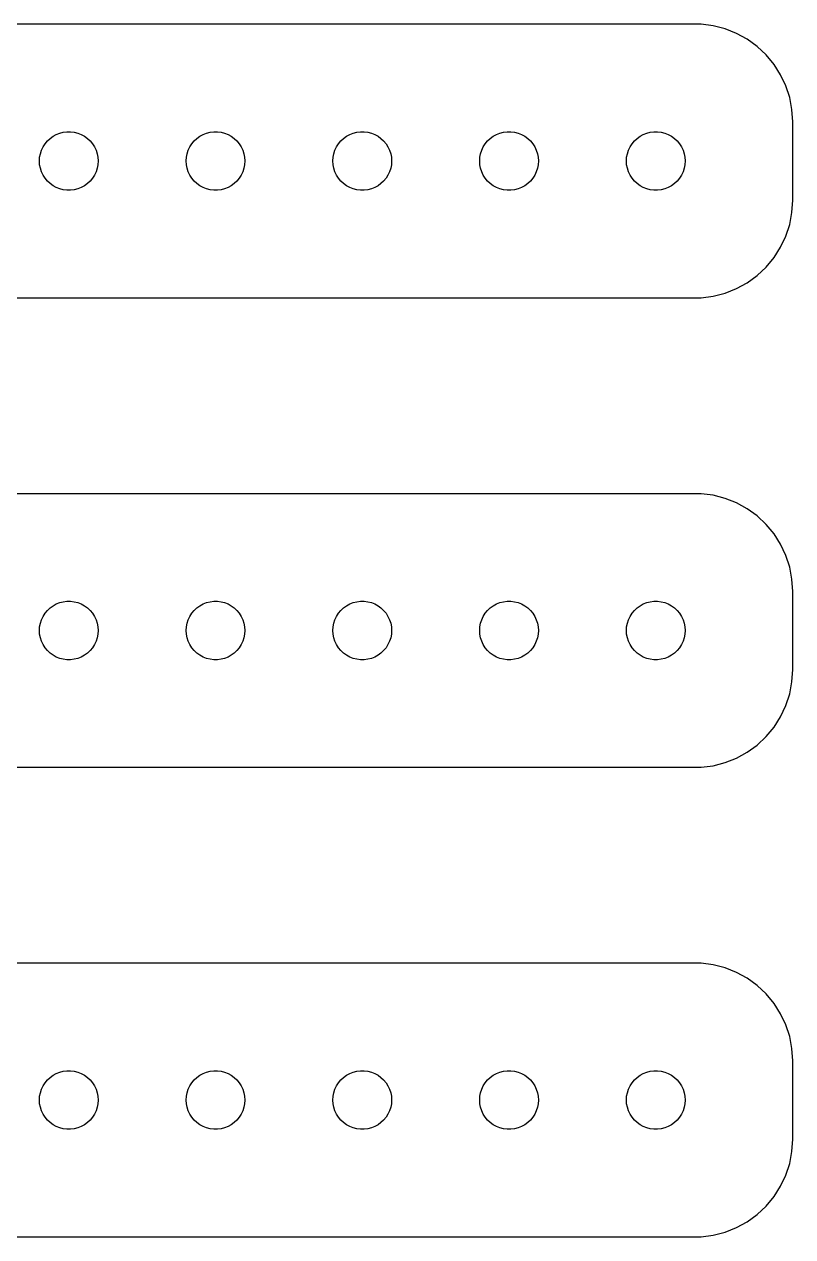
# Model space of a CAD drawing. Header units: metres. Extents: x -150 to 150, y 113 to 223.
# Drawn here: x 110.2 to 149.5, y 161 to 223 of the extents above; entities that cross this region are included whole.
import ezdxf

# ---------------------------------------------------------------- set-up
doc = ezdxf.new("R2010")
doc.units = ezdxf.units.M

msp = doc.modelspace()

# ---------------------------------------------------------------- linework, layer by layer
for p, q in [((144.814, 222.99), (-144.814, 222.99)), ((145.437, 222.911), (144.814, 222.99)), ((146.045, 222.755), (145.437, 222.911)), ((146.629, 222.524), (146.045, 222.755)), ((147.179, 222.222), (146.629, 222.524)), ((147.687, 221.853), (147.179, 222.222)), ((148.145, 221.423), (147.687, 221.853)), ((148.545, 220.939), (148.145, 221.423)), ((148.882, 220.409), (148.545, 220.939)), ((149.149, 219.841), (148.882, 220.409)), ((149.343, 219.243), (149.149, 219.841)), ((149.461, 218.627), (149.343, 219.243)), ((149.5, 218), (149.461, 218.627)), ((149.5, 214), (149.5, 218)), ((111.286, 216.882), (111.407, 217.027)), ((111.407, 217.027), (111.544, 217.156)), ((111.544, 217.156), (111.696, 217.266)), ((111.696, 217.266), (111.861, 217.357)), ((111.861, 217.357), (112.036, 217.427)), ((112.036, 217.427), (112.219, 217.473)), ((112.219, 217.473), (112.406, 217.497)), ((112.406, 217.497), (112.594, 217.497)), ((112.594, 217.497), (112.781, 217.473)), ((112.781, 217.473), (112.964, 217.427)), ((112.964, 217.427), (113.139, 217.357)), ((113.139, 217.357), (113.304, 217.266)), ((113.304, 217.266), (113.456, 217.156)), ((113.456, 217.156), (113.593, 217.027)), ((113.593, 217.027), (113.714, 216.882)), ((118.786, 216.882), (118.907, 217.027)), ((118.907, 217.027), (119.044, 217.156)), ((119.044, 217.156), (119.196, 217.266)), ((119.196, 217.266), (119.361, 217.357)), ((119.361, 217.357), (119.536, 217.427)), ((119.536, 217.427), (119.719, 217.473)), ((119.719, 217.473), (119.906, 217.497)), ((119.906, 217.497), (120.094, 217.497)), ((120.094, 217.497), (120.281, 217.473)), ((120.281, 217.473), (120.464, 217.427)), ((120.464, 217.427), (120.639, 217.357)), ((120.639, 217.357), (120.804, 217.266)), ((120.804, 217.266), (120.956, 217.156)), ((120.956, 217.156), (121.093, 217.027)), ((121.093, 217.027), (121.214, 216.882)), ((126.286, 216.882), (126.407, 217.027)), ((126.407, 217.027), (126.544, 217.156)), ((126.544, 217.156), (126.696, 217.266)), ((126.696, 217.266), (126.861, 217.357)), ((126.861, 217.357), (127.036, 217.427)), ((127.036, 217.427), (127.219, 217.473)), ((127.219, 217.473), (127.406, 217.497)), ((127.406, 217.497), (127.594, 217.497)), ((127.594, 217.497), (127.781, 217.473)), ((127.781, 217.473), (127.964, 217.427)), ((127.964, 217.427), (128.139, 217.357)), ((128.139, 217.357), (128.304, 217.266)), ((128.304, 217.266), (128.456, 217.156)), ((128.456, 217.156), (128.593, 217.027)), ((128.593, 217.027), (128.714, 216.882)), ((133.786, 216.882), (133.907, 217.027)), ((133.907, 217.027), (134.044, 217.156)), ((134.044, 217.156), (134.196, 217.266)), ((134.196, 217.266), (134.361, 217.357)), ((134.361, 217.357), (134.536, 217.427)), ((134.536, 217.427), (134.719, 217.473)), ((134.719, 217.473), (134.906, 217.497)), ((134.906, 217.497), (135.094, 217.497)), ((135.094, 217.497), (135.281, 217.473)), ((135.281, 217.473), (135.464, 217.427)), ((135.464, 217.427), (135.639, 217.357)), ((135.639, 217.357), (135.804, 217.266)), ((135.804, 217.266), (135.956, 217.156)), ((135.956, 217.156), (136.093, 217.027)), ((136.093, 217.027), (136.214, 216.882)), ((141.286, 216.882), (141.407, 217.027)), ((141.407, 217.027), (141.544, 217.156)), ((141.544, 217.156), (141.696, 217.266)), ((141.696, 217.266), (141.861, 217.357)), ((141.861, 217.357), (142.036, 217.427)), ((142.036, 217.427), (142.219, 217.473)), ((142.219, 217.473), (142.406, 217.497)), ((142.406, 217.497), (142.594, 217.497)), ((142.594, 217.497), (142.781, 217.473)), ((142.781, 217.473), (142.964, 217.427)), ((142.964, 217.427), (143.139, 217.357)), ((143.139, 217.357), (143.304, 217.266)), ((143.304, 217.266), (143.456, 217.156)), ((143.456, 217.156), (143.593, 217.027)), ((143.593, 217.027), (143.714, 216.882)), ((111.012, 216.188), (111.047, 216.373)), ((111.047, 216.373), (111.105, 216.552)), ((111.105, 216.552), (111.186, 216.723)), ((111.186, 216.723), (111.286, 216.882)), ((113.714, 216.882), (113.814, 216.723)), ((113.814, 216.723), (113.895, 216.552)), ((113.895, 216.552), (113.953, 216.373)), ((113.953, 216.373), (113.988, 216.188)), ((118.512, 216.188), (118.547, 216.373)), ((118.547, 216.373), (118.605, 216.552)), ((118.605, 216.552), (118.686, 216.723)), ((118.686, 216.723), (118.786, 216.882)), ((121.214, 216.882), (121.314, 216.723)), ((121.314, 216.723), (121.395, 216.552)), ((121.395, 216.552), (121.453, 216.373)), ((121.453, 216.373), (121.488, 216.188)), ((126.012, 216.188), (126.047, 216.373)), ((126.047, 216.373), (126.105, 216.552)), ((126.105, 216.552), (126.186, 216.723)), ((126.186, 216.723), (126.286, 216.882)), ((128.714, 216.882), (128.814, 216.723)), ((128.814, 216.723), (128.895, 216.552)), ((128.895, 216.552), (128.953, 216.373)), ((128.953, 216.373), (128.988, 216.188)), ((133.512, 216.188), (133.547, 216.373)), ((133.547, 216.373), (133.605, 216.552)), ((133.605, 216.552), (133.686, 216.723)), ((133.686, 216.723), (133.786, 216.882)), ((136.214, 216.882), (136.314, 216.723)), ((136.314, 216.723), (136.395, 216.552)), ((136.395, 216.552), (136.453, 216.373)), ((136.453, 216.373), (136.488, 216.188)), ((141.012, 216.188), (141.047, 216.373)), ((141.047, 216.373), (141.105, 216.552)), ((141.105, 216.552), (141.186, 216.723)), ((141.186, 216.723), (141.286, 216.882)), ((143.714, 216.882), (143.814, 216.723)), ((143.814, 216.723), (143.895, 216.552)), ((143.895, 216.552), (143.953, 216.373)), ((143.953, 216.373), (143.988, 216.188)), ((111, 216), (111.012, 216.188)), ((111.012, 215.812), (111, 216)), ((111.047, 215.627), (111.012, 215.812)), ((113.988, 215.812), (113.953, 215.627)), ((113.988, 216.188), (114, 216)), ((114, 216), (113.988, 215.812)), ((118.5, 216), (118.512, 216.188)), ((118.512, 215.812), (118.5, 216)), ((118.547, 215.627), (118.512, 215.812)), ((121.488, 215.812), (121.453, 215.627)), ((121.488, 216.188), (121.5, 216)), ((121.5, 216), (121.488, 215.812)), ((126, 216), (126.012, 216.188)), ((126.012, 215.812), (126, 216)), ((126.047, 215.627), (126.012, 215.812)), ((128.988, 215.812), (128.953, 215.627)), ((128.988, 216.188), (129, 216)), ((129, 216), (128.988, 215.812)), ((133.5, 216), (133.512, 216.188)), ((133.512, 215.812), (133.5, 216)), ((133.547, 215.627), (133.512, 215.812)), ((136.488, 215.812), (136.453, 215.627)), ((136.488, 216.188), (136.5, 216)), ((136.5, 216), (136.488, 215.812)), ((141, 216), (141.012, 216.188)), ((141.012, 215.812), (141, 216)), ((141.047, 215.627), (141.012, 215.812)), ((143.988, 215.812), (143.953, 215.627)), ((143.988, 216.188), (144, 216)), ((144, 216), (143.988, 215.812)), ((111.105, 215.448), (111.047, 215.627)), ((111.186, 215.277), (111.105, 215.448)), ((111.286, 215.118), (111.186, 215.277)), ((111.407, 214.973), (111.286, 215.118)), ((113.714, 215.118), (113.593, 214.973)), ((113.814, 215.277), (113.714, 215.118)), ((113.895, 215.448), (113.814, 215.277)), ((113.953, 215.627), (113.895, 215.448)), ((118.605, 215.448), (118.547, 215.627)), ((118.686, 215.277), (118.605, 215.448)), ((118.786, 215.118), (118.686, 215.277)), ((118.907, 214.973), (118.786, 215.118)), ((121.214, 215.118), (121.093, 214.973)), ((121.314, 215.277), (121.214, 215.118)), ((121.395, 215.448), (121.314, 215.277)), ((121.453, 215.627), (121.395, 215.448)), ((126.105, 215.448), (126.047, 215.627)), ((126.186, 215.277), (126.105, 215.448)), ((126.286, 215.118), (126.186, 215.277)), ((126.407, 214.973), (126.286, 215.118)), ((128.714, 215.118), (128.593, 214.973)), ((128.814, 215.277), (128.714, 215.118)), ((128.895, 215.448), (128.814, 215.277)), ((128.953, 215.627), (128.895, 215.448)), ((133.605, 215.448), (133.547, 215.627)), ((133.686, 215.277), (133.605, 215.448)), ((133.786, 215.118), (133.686, 215.277)), ((133.907, 214.973), (133.786, 215.118)), ((136.214, 215.118), (136.093, 214.973)), ((136.314, 215.277), (136.214, 215.118)), ((136.395, 215.448), (136.314, 215.277)), ((136.453, 215.627), (136.395, 215.448)), ((141.105, 215.448), (141.047, 215.627)), ((141.186, 215.277), (141.105, 215.448)), ((141.286, 215.118), (141.186, 215.277)), ((141.407, 214.973), (141.286, 215.118)), ((143.714, 215.118), (143.593, 214.973)), ((143.814, 215.277), (143.714, 215.118)), ((143.895, 215.448), (143.814, 215.277)), ((143.953, 215.627), (143.895, 215.448)), ((111.544, 214.844), (111.407, 214.973)), ((111.696, 214.734), (111.544, 214.844)), ((111.861, 214.643), (111.696, 214.734)), ((112.036, 214.573), (111.861, 214.643)), ((112.219, 214.527), (112.036, 214.573)), ((112.406, 214.503), (112.219, 214.527)), ((112.594, 214.503), (112.406, 214.503)), ((112.781, 214.527), (112.594, 214.503)), ((112.964, 214.573), (112.781, 214.527)), ((113.139, 214.643), (112.964, 214.573)), ((113.304, 214.734), (113.139, 214.643)), ((113.456, 214.844), (113.304, 214.734)), ((113.593, 214.973), (113.456, 214.844)), ((119.044, 214.844), (118.907, 214.973)), ((119.196, 214.734), (119.044, 214.844)), ((119.361, 214.643), (119.196, 214.734)), ((119.536, 214.573), (119.361, 214.643)), ((119.719, 214.527), (119.536, 214.573)), ((119.906, 214.503), (119.719, 214.527)), ((120.094, 214.503), (119.906, 214.503)), ((120.281, 214.527), (120.094, 214.503)), ((120.464, 214.573), (120.281, 214.527)), ((120.639, 214.643), (120.464, 214.573)), ((120.804, 214.734), (120.639, 214.643)), ((120.956, 214.844), (120.804, 214.734)), ((121.093, 214.973), (120.956, 214.844)), ((126.544, 214.844), (126.407, 214.973)), ((126.696, 214.734), (126.544, 214.844)), ((126.861, 214.643), (126.696, 214.734)), ((127.036, 214.573), (126.861, 214.643)), ((127.219, 214.527), (127.036, 214.573)), ((127.406, 214.503), (127.219, 214.527)), ((127.594, 214.503), (127.406, 214.503)), ((127.781, 214.527), (127.594, 214.503)), ((127.964, 214.573), (127.781, 214.527)), ((128.139, 214.643), (127.964, 214.573)), ((128.304, 214.734), (128.139, 214.643)), ((128.456, 214.844), (128.304, 214.734)), ((128.593, 214.973), (128.456, 214.844)), ((134.044, 214.844), (133.907, 214.973)), ((134.196, 214.734), (134.044, 214.844)), ((134.361, 214.643), (134.196, 214.734)), ((134.536, 214.573), (134.361, 214.643)), ((134.719, 214.527), (134.536, 214.573)), ((134.906, 214.503), (134.719, 214.527)), ((135.094, 214.503), (134.906, 214.503)), ((135.281, 214.527), (135.094, 214.503)), ((135.464, 214.573), (135.281, 214.527)), ((135.639, 214.643), (135.464, 214.573)), ((135.804, 214.734), (135.639, 214.643)), ((135.956, 214.844), (135.804, 214.734)), ((136.093, 214.973), (135.956, 214.844)), ((141.544, 214.844), (141.407, 214.973)), ((141.696, 214.734), (141.544, 214.844)), ((141.861, 214.643), (141.696, 214.734)), ((142.036, 214.573), (141.861, 214.643)), ((142.219, 214.527), (142.036, 214.573)), ((142.406, 214.503), (142.219, 214.527)), ((142.594, 214.503), (142.406, 214.503)), ((142.781, 214.527), (142.594, 214.503)), ((142.964, 214.573), (142.781, 214.527)), ((143.139, 214.643), (142.964, 214.573)), ((143.304, 214.734), (143.139, 214.643)), ((143.456, 214.844), (143.304, 214.734)), ((143.593, 214.973), (143.456, 214.844)), ((149.461, 213.373), (149.5, 214)), ((149.343, 212.757), (149.461, 213.373)), ((149.149, 212.159), (149.343, 212.757)), ((148.882, 211.591), (149.149, 212.159)), ((148.545, 211.061), (148.882, 211.591)), ((148.145, 210.577), (148.545, 211.061)), ((147.179, 209.778), (147.687, 210.147)), ((147.687, 210.147), (148.145, 210.577)), ((146.629, 209.476), (147.179, 209.778)), ((-144.814, 209.01), (144.814, 209.01)), ((144.814, 209.01), (145.437, 209.089)), ((145.437, 209.089), (146.045, 209.245)), ((146.045, 209.245), (146.629, 209.476)), ((144.814, 198.99), (-144.814, 198.99)), ((145.437, 198.911), (144.814, 198.99)), ((146.045, 198.755), (145.437, 198.911)), ((146.629, 198.524), (146.045, 198.755)), ((147.179, 198.222), (146.629, 198.524)), ((147.687, 197.853), (147.179, 198.222)), ((148.145, 197.423), (147.687, 197.853)), ((148.545, 196.939), (148.145, 197.423)), ((148.882, 196.409), (148.545, 196.939)), ((149.149, 195.841), (148.882, 196.409)), ((149.343, 195.243), (149.149, 195.841)), ((149.461, 194.627), (149.343, 195.243)), ((149.5, 194), (149.461, 194.627)), ((149.5, 190), (149.5, 194)), ((111.861, 193.357), (112.036, 193.427)), ((112.036, 193.427), (112.219, 193.473)), ((112.219, 193.473), (112.406, 193.497)), ((112.406, 193.497), (112.594, 193.497)), ((112.594, 193.497), (112.781, 193.473)), ((112.781, 193.473), (112.964, 193.427)), ((112.964, 193.427), (113.139, 193.357)), ((119.361, 193.357), (119.536, 193.427)), ((119.536, 193.427), (119.719, 193.473)), ((119.719, 193.473), (119.906, 193.497)), ((119.906, 193.497), (120.094, 193.497)), ((120.094, 193.497), (120.281, 193.473)), ((120.281, 193.473), (120.464, 193.427)), ((120.464, 193.427), (120.639, 193.357)), ((126.861, 193.357), (127.036, 193.427)), ((127.036, 193.427), (127.219, 193.473)), ((127.219, 193.473), (127.406, 193.497)), ((127.406, 193.497), (127.594, 193.497)), ((127.594, 193.497), (127.781, 193.473)), ((127.781, 193.473), (127.964, 193.427)), ((127.964, 193.427), (128.139, 193.357)), ((134.361, 193.357), (134.536, 193.427)), ((134.536, 193.427), (134.719, 193.473)), ((134.719, 193.473), (134.906, 193.497)), ((134.906, 193.497), (135.094, 193.497)), ((135.094, 193.497), (135.281, 193.473)), ((135.281, 193.473), (135.464, 193.427)), ((135.464, 193.427), (135.639, 193.357)), ((141.861, 193.357), (142.036, 193.427)), ((142.036, 193.427), (142.219, 193.473)), ((142.219, 193.473), (142.406, 193.497)), ((142.406, 193.497), (142.594, 193.497)), ((142.594, 193.497), (142.781, 193.473)), ((142.781, 193.473), (142.964, 193.427)), ((142.964, 193.427), (143.139, 193.357)), ((111.186, 192.723), (111.286, 192.882)), ((111.286, 192.882), (111.407, 193.027)), ((111.407, 193.027), (111.544, 193.156)), ((111.544, 193.156), (111.696, 193.266)), ((111.696, 193.266), (111.861, 193.357)), ((113.139, 193.357), (113.304, 193.266)), ((113.304, 193.266), (113.456, 193.156)), ((113.456, 193.156), (113.593, 193.027)), ((113.593, 193.027), (113.714, 192.882)), ((113.714, 192.882), (113.814, 192.723)), ((118.686, 192.723), (118.786, 192.882)), ((118.786, 192.882), (118.907, 193.027)), ((118.907, 193.027), (119.044, 193.156)), ((119.044, 193.156), (119.196, 193.266)), ((119.196, 193.266), (119.361, 193.357)), ((120.639, 193.357), (120.804, 193.266)), ((120.804, 193.266), (120.956, 193.156)), ((120.956, 193.156), (121.093, 193.027)), ((121.093, 193.027), (121.214, 192.882)), ((121.214, 192.882), (121.314, 192.723)), ((126.186, 192.723), (126.286, 192.882)), ((126.286, 192.882), (126.407, 193.027)), ((126.407, 193.027), (126.544, 193.156)), ((126.544, 193.156), (126.696, 193.266)), ((126.696, 193.266), (126.861, 193.357)), ((128.139, 193.357), (128.304, 193.266)), ((128.304, 193.266), (128.456, 193.156)), ((128.456, 193.156), (128.593, 193.027)), ((128.593, 193.027), (128.714, 192.882)), ((128.714, 192.882), (128.814, 192.723)), ((133.686, 192.723), (133.786, 192.882)), ((133.786, 192.882), (133.907, 193.027)), ((133.907, 193.027), (134.044, 193.156)), ((134.044, 193.156), (134.196, 193.266)), ((134.196, 193.266), (134.361, 193.357)), ((135.639, 193.357), (135.804, 193.266)), ((135.804, 193.266), (135.956, 193.156)), ((135.956, 193.156), (136.093, 193.027)), ((136.093, 193.027), (136.214, 192.882)), ((136.214, 192.882), (136.314, 192.723)), ((141.186, 192.723), (141.286, 192.882)), ((141.286, 192.882), (141.407, 193.027)), ((141.407, 193.027), (141.544, 193.156)), ((141.544, 193.156), (141.696, 193.266)), ((141.696, 193.266), (141.861, 193.357)), ((143.139, 193.357), (143.304, 193.266)), ((143.304, 193.266), (143.456, 193.156)), ((143.456, 193.156), (143.593, 193.027)), ((143.593, 193.027), (143.714, 192.882)), ((143.714, 192.882), (143.814, 192.723)), ((111, 192), (111.012, 192.188)), ((111.012, 192.188), (111.047, 192.373)), ((111.047, 192.373), (111.105, 192.552)), ((111.105, 192.552), (111.186, 192.723)), ((113.814, 192.723), (113.895, 192.552)), ((113.895, 192.552), (113.953, 192.373)), ((113.953, 192.373), (113.988, 192.188)), ((113.988, 192.188), (114, 192)), ((118.5, 192), (118.512, 192.188)), ((118.512, 192.188), (118.547, 192.373)), ((118.547, 192.373), (118.605, 192.552)), ((118.605, 192.552), (118.686, 192.723)), ((121.314, 192.723), (121.395, 192.552)), ((121.395, 192.552), (121.453, 192.373)), ((121.453, 192.373), (121.488, 192.188)), ((121.488, 192.188), (121.5, 192)), ((126, 192), (126.012, 192.188)), ((126.012, 192.188), (126.047, 192.373)), ((126.047, 192.373), (126.105, 192.552)), ((126.105, 192.552), (126.186, 192.723)), ((128.814, 192.723), (128.895, 192.552)), ((128.895, 192.552), (128.953, 192.373)), ((128.953, 192.373), (128.988, 192.188)), ((128.988, 192.188), (129, 192)), ((133.5, 192), (133.512, 192.188)), ((133.512, 192.188), (133.547, 192.373)), ((133.547, 192.373), (133.605, 192.552)), ((133.605, 192.552), (133.686, 192.723)), ((136.314, 192.723), (136.395, 192.552)), ((136.395, 192.552), (136.453, 192.373)), ((136.453, 192.373), (136.488, 192.188)), ((136.488, 192.188), (136.5, 192)), ((141, 192), (141.012, 192.188)), ((141.012, 192.188), (141.047, 192.373)), ((141.047, 192.373), (141.105, 192.552)), ((141.105, 192.552), (141.186, 192.723)), ((143.814, 192.723), (143.895, 192.552)), ((143.895, 192.552), (143.953, 192.373)), ((143.953, 192.373), (143.988, 192.188)), ((143.988, 192.188), (144, 192)), ((111.012, 191.812), (111, 192)), ((111.047, 191.627), (111.012, 191.812)), ((111.105, 191.448), (111.047, 191.627)), ((113.953, 191.627), (113.895, 191.448)), ((113.988, 191.812), (113.953, 191.627)), ((114, 192), (113.988, 191.812)), ((118.512, 191.812), (118.5, 192)), ((118.547, 191.627), (118.512, 191.812)), ((118.605, 191.448), (118.547, 191.627)), ((121.453, 191.627), (121.395, 191.448)), ((121.488, 191.812), (121.453, 191.627)), ((121.5, 192), (121.488, 191.812)), ((126.012, 191.812), (126, 192)), ((126.047, 191.627), (126.012, 191.812)), ((126.105, 191.448), (126.047, 191.627)), ((128.953, 191.627), (128.895, 191.448)), ((128.988, 191.812), (128.953, 191.627)), ((129, 192), (128.988, 191.812)), ((133.512, 191.812), (133.5, 192)), ((133.547, 191.627), (133.512, 191.812)), ((133.605, 191.448), (133.547, 191.627)), ((136.453, 191.627), (136.395, 191.448)), ((136.488, 191.812), (136.453, 191.627)), ((136.5, 192), (136.488, 191.812)), ((141.012, 191.812), (141, 192)), ((141.047, 191.627), (141.012, 191.812)), ((141.105, 191.448), (141.047, 191.627)), ((143.953, 191.627), (143.895, 191.448)), ((143.988, 191.812), (143.953, 191.627)), ((144, 192), (143.988, 191.812)), ((111.186, 191.277), (111.105, 191.448)), ((111.286, 191.118), (111.186, 191.277)), ((111.407, 190.973), (111.286, 191.118)), ((111.544, 190.844), (111.407, 190.973)), ((113.593, 190.973), (113.456, 190.844)), ((113.714, 191.118), (113.593, 190.973)), ((113.814, 191.277), (113.714, 191.118)), ((113.895, 191.448), (113.814, 191.277)), ((118.686, 191.277), (118.605, 191.448)), ((118.786, 191.118), (118.686, 191.277)), ((118.907, 190.973), (118.786, 191.118)), ((119.044, 190.844), (118.907, 190.973)), ((121.093, 190.973), (120.956, 190.844)), ((121.214, 191.118), (121.093, 190.973)), ((121.314, 191.277), (121.214, 191.118)), ((121.395, 191.448), (121.314, 191.277)), ((126.186, 191.277), (126.105, 191.448)), ((126.286, 191.118), (126.186, 191.277)), ((126.407, 190.973), (126.286, 191.118)), ((126.544, 190.844), (126.407, 190.973)), ((128.593, 190.973), (128.456, 190.844)), ((128.714, 191.118), (128.593, 190.973)), ((128.814, 191.277), (128.714, 191.118)), ((128.895, 191.448), (128.814, 191.277)), ((133.686, 191.277), (133.605, 191.448)), ((133.786, 191.118), (133.686, 191.277)), ((133.907, 190.973), (133.786, 191.118)), ((134.044, 190.844), (133.907, 190.973)), ((136.093, 190.973), (135.956, 190.844)), ((136.214, 191.118), (136.093, 190.973)), ((136.314, 191.277), (136.214, 191.118)), ((136.395, 191.448), (136.314, 191.277)), ((141.186, 191.277), (141.105, 191.448)), ((141.286, 191.118), (141.186, 191.277)), ((141.407, 190.973), (141.286, 191.118)), ((141.544, 190.844), (141.407, 190.973)), ((143.593, 190.973), (143.456, 190.844)), ((143.714, 191.118), (143.593, 190.973)), ((143.814, 191.277), (143.714, 191.118)), ((143.895, 191.448), (143.814, 191.277)), ((111.696, 190.734), (111.544, 190.844)), ((111.861, 190.643), (111.696, 190.734)), ((112.036, 190.573), (111.861, 190.643)), ((112.219, 190.527), (112.036, 190.573)), ((112.406, 190.503), (112.219, 190.527)), ((112.594, 190.503), (112.406, 190.503)), ((112.781, 190.527), (112.594, 190.503)), ((112.964, 190.573), (112.781, 190.527)), ((113.139, 190.643), (112.964, 190.573)), ((113.304, 190.734), (113.139, 190.643)), ((113.456, 190.844), (113.304, 190.734)), ((119.196, 190.734), (119.044, 190.844)), ((119.361, 190.643), (119.196, 190.734)), ((119.536, 190.573), (119.361, 190.643)), ((119.719, 190.527), (119.536, 190.573)), ((119.906, 190.503), (119.719, 190.527)), ((120.094, 190.503), (119.906, 190.503)), ((120.281, 190.527), (120.094, 190.503)), ((120.464, 190.573), (120.281, 190.527)), ((120.639, 190.643), (120.464, 190.573)), ((120.804, 190.734), (120.639, 190.643)), ((120.956, 190.844), (120.804, 190.734)), ((126.696, 190.734), (126.544, 190.844)), ((126.861, 190.643), (126.696, 190.734)), ((127.036, 190.573), (126.861, 190.643)), ((127.219, 190.527), (127.036, 190.573)), ((127.406, 190.503), (127.219, 190.527)), ((127.594, 190.503), (127.406, 190.503)), ((127.781, 190.527), (127.594, 190.503)), ((127.964, 190.573), (127.781, 190.527)), ((128.139, 190.643), (127.964, 190.573)), ((128.304, 190.734), (128.139, 190.643)), ((128.456, 190.844), (128.304, 190.734)), ((134.196, 190.734), (134.044, 190.844)), ((134.361, 190.643), (134.196, 190.734)), ((134.536, 190.573), (134.361, 190.643)), ((134.719, 190.527), (134.536, 190.573)), ((134.906, 190.503), (134.719, 190.527)), ((135.094, 190.503), (134.906, 190.503)), ((135.281, 190.527), (135.094, 190.503)), ((135.464, 190.573), (135.281, 190.527)), ((135.639, 190.643), (135.464, 190.573)), ((135.804, 190.734), (135.639, 190.643)), ((135.956, 190.844), (135.804, 190.734)), ((141.696, 190.734), (141.544, 190.844)), ((141.861, 190.643), (141.696, 190.734)), ((142.036, 190.573), (141.861, 190.643)), ((142.219, 190.527), (142.036, 190.573)), ((142.406, 190.503), (142.219, 190.527)), ((142.594, 190.503), (142.406, 190.503)), ((142.781, 190.527), (142.594, 190.503)), ((142.964, 190.573), (142.781, 190.527)), ((143.139, 190.643), (142.964, 190.573)), ((143.304, 190.734), (143.139, 190.643)), ((143.456, 190.844), (143.304, 190.734)), ((149.461, 189.373), (149.5, 190)), ((149.343, 188.757), (149.461, 189.373)), ((149.149, 188.159), (149.343, 188.757)), ((148.882, 187.591), (149.149, 188.159)), ((148.545, 187.061), (148.882, 187.591)), ((147.687, 186.147), (148.145, 186.577)), ((148.145, 186.577), (148.545, 187.061)), ((147.179, 185.778), (147.687, 186.147)), ((146.045, 185.245), (146.629, 185.476)), ((146.629, 185.476), (147.179, 185.778)), ((-144.814, 185.01), (144.814, 185.01)), ((144.814, 185.01), (145.437, 185.089)), ((145.437, 185.089), (146.045, 185.245)), ((144.814, 174.99), (-144.814, 174.99)), ((145.437, 174.911), (144.814, 174.99)), ((146.045, 174.755), (145.437, 174.911)), ((146.629, 174.524), (146.045, 174.755)), ((147.179, 174.222), (146.629, 174.524)), ((147.687, 173.853), (147.179, 174.222)), ((148.145, 173.423), (147.687, 173.853)), ((148.545, 172.939), (148.145, 173.423)), ((148.882, 172.409), (148.545, 172.939)), ((149.149, 171.841), (148.882, 172.409)), ((149.343, 171.243), (149.149, 171.841)), ((149.461, 170.627), (149.343, 171.243)), ((149.5, 170), (149.461, 170.627)), ((149.5, 166), (149.5, 170)), ((111.544, 169.156), (111.696, 169.266)), ((111.696, 169.266), (111.861, 169.357)), ((111.861, 169.357), (112.036, 169.427)), ((112.036, 169.427), (112.219, 169.473)), ((112.219, 169.473), (112.406, 169.497)), ((112.406, 169.497), (112.594, 169.497)), ((112.594, 169.497), (112.781, 169.473)), ((112.781, 169.473), (112.964, 169.427)), ((112.964, 169.427), (113.139, 169.357)), ((113.139, 169.357), (113.304, 169.266)), ((113.304, 169.266), (113.456, 169.156)), ((119.044, 169.156), (119.196, 169.266)), ((119.196, 169.266), (119.361, 169.357)), ((119.361, 169.357), (119.536, 169.427)), ((119.536, 169.427), (119.719, 169.473)), ((119.719, 169.473), (119.906, 169.497)), ((119.906, 169.497), (120.094, 169.497)), ((120.094, 169.497), (120.281, 169.473)), ((120.281, 169.473), (120.464, 169.427)), ((120.464, 169.427), (120.639, 169.357)), ((120.639, 169.357), (120.804, 169.266)), ((120.804, 169.266), (120.956, 169.156)), ((126.544, 169.156), (126.696, 169.266)), ((126.696, 169.266), (126.861, 169.357)), ((126.861, 169.357), (127.036, 169.427)), ((127.036, 169.427), (127.219, 169.473)), ((127.219, 169.473), (127.406, 169.497)), ((127.406, 169.497), (127.594, 169.497)), ((127.594, 169.497), (127.781, 169.473)), ((127.781, 169.473), (127.964, 169.427)), ((127.964, 169.427), (128.139, 169.357)), ((128.139, 169.357), (128.304, 169.266)), ((128.304, 169.266), (128.456, 169.156)), ((134.044, 169.156), (134.196, 169.266)), ((134.196, 169.266), (134.361, 169.357)), ((134.361, 169.357), (134.536, 169.427)), ((134.536, 169.427), (134.719, 169.473)), ((134.719, 169.473), (134.906, 169.497)), ((134.906, 169.497), (135.094, 169.497)), ((135.094, 169.497), (135.281, 169.473)), ((135.281, 169.473), (135.464, 169.427)), ((135.464, 169.427), (135.639, 169.357)), ((135.639, 169.357), (135.804, 169.266)), ((135.804, 169.266), (135.956, 169.156)), ((141.544, 169.156), (141.696, 169.266)), ((141.696, 169.266), (141.861, 169.357)), ((141.861, 169.357), (142.036, 169.427)), ((142.036, 169.427), (142.219, 169.473)), ((142.219, 169.473), (142.406, 169.497)), ((142.406, 169.497), (142.594, 169.497)), ((142.594, 169.497), (142.781, 169.473)), ((142.781, 169.473), (142.964, 169.427)), ((142.964, 169.427), (143.139, 169.357)), ((143.139, 169.357), (143.304, 169.266)), ((143.304, 169.266), (143.456, 169.156)), ((111.105, 168.552), (111.186, 168.723)), ((111.186, 168.723), (111.286, 168.882)), ((111.286, 168.882), (111.407, 169.027)), ((111.407, 169.027), (111.544, 169.156)), ((113.456, 169.156), (113.593, 169.027)), ((113.593, 169.027), (113.714, 168.882)), ((113.714, 168.882), (113.814, 168.723)), ((113.814, 168.723), (113.895, 168.552)), ((118.605, 168.552), (118.686, 168.723)), ((118.686, 168.723), (118.786, 168.882)), ((118.786, 168.882), (118.907, 169.027)), ((118.907, 169.027), (119.044, 169.156)), ((120.956, 169.156), (121.093, 169.027)), ((121.093, 169.027), (121.214, 168.882)), ((121.214, 168.882), (121.314, 168.723)), ((121.314, 168.723), (121.395, 168.552)), ((126.105, 168.552), (126.186, 168.723)), ((126.186, 168.723), (126.286, 168.882)), ((126.286, 168.882), (126.407, 169.027)), ((126.407, 169.027), (126.544, 169.156)), ((128.456, 169.156), (128.593, 169.027)), ((128.593, 169.027), (128.714, 168.882)), ((128.714, 168.882), (128.814, 168.723)), ((128.814, 168.723), (128.895, 168.552)), ((133.605, 168.552), (133.686, 168.723)), ((133.686, 168.723), (133.786, 168.882)), ((133.786, 168.882), (133.907, 169.027)), ((133.907, 169.027), (134.044, 169.156)), ((135.956, 169.156), (136.093, 169.027)), ((136.093, 169.027), (136.214, 168.882)), ((136.214, 168.882), (136.314, 168.723)), ((136.314, 168.723), (136.395, 168.552)), ((141.105, 168.552), (141.186, 168.723)), ((141.186, 168.723), (141.286, 168.882)), ((141.286, 168.882), (141.407, 169.027)), ((141.407, 169.027), (141.544, 169.156)), ((143.456, 169.156), (143.593, 169.027)), ((143.593, 169.027), (143.714, 168.882)), ((143.714, 168.882), (143.814, 168.723)), ((143.814, 168.723), (143.895, 168.552)), ((111, 168), (111.012, 168.188)), ((111.012, 167.812), (111, 168)), ((111.012, 168.188), (111.047, 168.373)), ((111.047, 168.373), (111.105, 168.552)), ((113.895, 168.552), (113.953, 168.373)), ((113.953, 168.373), (113.988, 168.188)), ((113.988, 168.188), (114, 168)), ((114, 168), (113.988, 167.812)), ((118.5, 168), (118.512, 168.188)), ((118.512, 167.812), (118.5, 168)), ((118.512, 168.188), (118.547, 168.373)), ((118.547, 168.373), (118.605, 168.552)), ((121.395, 168.552), (121.453, 168.373)), ((121.453, 168.373), (121.488, 168.188)), ((121.488, 168.188), (121.5, 168)), ((121.5, 168), (121.488, 167.812)), ((126, 168), (126.012, 168.188)), ((126.012, 167.812), (126, 168)), ((126.012, 168.188), (126.047, 168.373)), ((126.047, 168.373), (126.105, 168.552)), ((128.895, 168.552), (128.953, 168.373)), ((128.953, 168.373), (128.988, 168.188)), ((128.988, 168.188), (129, 168)), ((129, 168), (128.988, 167.812)), ((133.5, 168), (133.512, 168.188)), ((133.512, 167.812), (133.5, 168)), ((133.512, 168.188), (133.547, 168.373)), ((133.547, 168.373), (133.605, 168.552)), ((136.395, 168.552), (136.453, 168.373)), ((136.453, 168.373), (136.488, 168.188)), ((136.488, 168.188), (136.5, 168)), ((136.5, 168), (136.488, 167.812)), ((141, 168), (141.012, 168.188)), ((141.012, 167.812), (141, 168)), ((141.012, 168.188), (141.047, 168.373)), ((141.047, 168.373), (141.105, 168.552)), ((143.895, 168.552), (143.953, 168.373)), ((143.953, 168.373), (143.988, 168.188)), ((143.988, 168.188), (144, 168)), ((144, 168), (143.988, 167.812)), ((111.047, 167.627), (111.012, 167.812)), ((111.105, 167.448), (111.047, 167.627)), ((111.186, 167.277), (111.105, 167.448)), ((113.895, 167.448), (113.814, 167.277)), ((113.953, 167.627), (113.895, 167.448)), ((113.988, 167.812), (113.953, 167.627)), ((118.547, 167.627), (118.512, 167.812)), ((118.605, 167.448), (118.547, 167.627)), ((118.686, 167.277), (118.605, 167.448)), ((121.395, 167.448), (121.314, 167.277)), ((121.453, 167.627), (121.395, 167.448)), ((121.488, 167.812), (121.453, 167.627)), ((126.047, 167.627), (126.012, 167.812)), ((126.105, 167.448), (126.047, 167.627)), ((126.186, 167.277), (126.105, 167.448)), ((128.895, 167.448), (128.814, 167.277)), ((128.953, 167.627), (128.895, 167.448)), ((128.988, 167.812), (128.953, 167.627)), ((133.547, 167.627), (133.512, 167.812)), ((133.605, 167.448), (133.547, 167.627)), ((133.686, 167.277), (133.605, 167.448)), ((136.395, 167.448), (136.314, 167.277)), ((136.453, 167.627), (136.395, 167.448)), ((136.488, 167.812), (136.453, 167.627)), ((141.047, 167.627), (141.012, 167.812)), ((141.105, 167.448), (141.047, 167.627)), ((141.186, 167.277), (141.105, 167.448)), ((143.895, 167.448), (143.814, 167.277)), ((143.953, 167.627), (143.895, 167.448)), ((143.988, 167.812), (143.953, 167.627)), ((111.286, 167.118), (111.186, 167.277)), ((111.407, 166.973), (111.286, 167.118)), ((111.544, 166.844), (111.407, 166.973)), ((111.696, 166.734), (111.544, 166.844)), ((111.861, 166.643), (111.696, 166.734)), ((113.304, 166.734), (113.139, 166.643)), ((113.456, 166.844), (113.304, 166.734)), ((113.593, 166.973), (113.456, 166.844)), ((113.714, 167.118), (113.593, 166.973)), ((113.814, 167.277), (113.714, 167.118)), ((118.786, 167.118), (118.686, 167.277)), ((118.907, 166.973), (118.786, 167.118)), ((119.044, 166.844), (118.907, 166.973)), ((119.196, 166.734), (119.044, 166.844)), ((119.361, 166.643), (119.196, 166.734)), ((120.804, 166.734), (120.639, 166.643)), ((120.956, 166.844), (120.804, 166.734)), ((121.093, 166.973), (120.956, 166.844)), ((121.214, 167.118), (121.093, 166.973)), ((121.314, 167.277), (121.214, 167.118)), ((126.286, 167.118), (126.186, 167.277)), ((126.407, 166.973), (126.286, 167.118)), ((126.544, 166.844), (126.407, 166.973)), ((126.696, 166.734), (126.544, 166.844)), ((126.861, 166.643), (126.696, 166.734)), ((128.304, 166.734), (128.139, 166.643)), ((128.456, 166.844), (128.304, 166.734)), ((128.593, 166.973), (128.456, 166.844)), ((128.714, 167.118), (128.593, 166.973)), ((128.814, 167.277), (128.714, 167.118)), ((133.786, 167.118), (133.686, 167.277)), ((133.907, 166.973), (133.786, 167.118)), ((134.044, 166.844), (133.907, 166.973)), ((134.196, 166.734), (134.044, 166.844)), ((134.361, 166.643), (134.196, 166.734)), ((135.804, 166.734), (135.639, 166.643)), ((135.956, 166.844), (135.804, 166.734)), ((136.093, 166.973), (135.956, 166.844)), ((136.214, 167.118), (136.093, 166.973)), ((136.314, 167.277), (136.214, 167.118)), ((141.286, 167.118), (141.186, 167.277)), ((141.407, 166.973), (141.286, 167.118)), ((141.544, 166.844), (141.407, 166.973)), ((141.696, 166.734), (141.544, 166.844)), ((141.861, 166.643), (141.696, 166.734)), ((143.304, 166.734), (143.139, 166.643)), ((143.456, 166.844), (143.304, 166.734)), ((143.593, 166.973), (143.456, 166.844)), ((143.714, 167.118), (143.593, 166.973)), ((143.814, 167.277), (143.714, 167.118)), ((112.036, 166.573), (111.861, 166.643)), ((112.219, 166.527), (112.036, 166.573)), ((112.406, 166.503), (112.219, 166.527)), ((112.594, 166.503), (112.406, 166.503)), ((112.781, 166.527), (112.594, 166.503)), ((112.964, 166.573), (112.781, 166.527)), ((113.139, 166.643), (112.964, 166.573)), ((119.536, 166.573), (119.361, 166.643)), ((119.719, 166.527), (119.536, 166.573)), ((119.906, 166.503), (119.719, 166.527)), ((120.094, 166.503), (119.906, 166.503)), ((120.281, 166.527), (120.094, 166.503)), ((120.464, 166.573), (120.281, 166.527)), ((120.639, 166.643), (120.464, 166.573)), ((127.036, 166.573), (126.861, 166.643)), ((127.219, 166.527), (127.036, 166.573)), ((127.406, 166.503), (127.219, 166.527)), ((127.594, 166.503), (127.406, 166.503)), ((127.781, 166.527), (127.594, 166.503)), ((127.964, 166.573), (127.781, 166.527)), ((128.139, 166.643), (127.964, 166.573)), ((134.536, 166.573), (134.361, 166.643)), ((134.719, 166.527), (134.536, 166.573)), ((134.906, 166.503), (134.719, 166.527)), ((135.094, 166.503), (134.906, 166.503)), ((135.281, 166.527), (135.094, 166.503)), ((135.464, 166.573), (135.281, 166.527)), ((135.639, 166.643), (135.464, 166.573)), ((142.036, 166.573), (141.861, 166.643)), ((142.219, 166.527), (142.036, 166.573)), ((142.406, 166.503), (142.219, 166.527)), ((142.594, 166.503), (142.406, 166.503)), ((142.781, 166.527), (142.594, 166.503)), ((142.964, 166.573), (142.781, 166.527)), ((143.139, 166.643), (142.964, 166.573)), ((149.461, 165.373), (149.5, 166)), ((149.343, 164.757), (149.461, 165.373)), ((149.149, 164.159), (149.343, 164.757)), ((148.882, 163.591), (149.149, 164.159)), ((148.145, 162.577), (148.545, 163.061)), ((148.545, 163.061), (148.882, 163.591)), ((147.687, 162.147), (148.145, 162.577)), ((146.629, 161.476), (147.179, 161.778)), ((147.179, 161.778), (147.687, 162.147)), ((145.437, 161.089), (146.045, 161.245)), ((146.045, 161.245), (146.629, 161.476)), ((-144.814, 161.01), (144.814, 161.01)), ((144.814, 161.01), (145.437, 161.089))]:
    msp.add_line(p, q)

doc.saveas('drawing.dxf')
